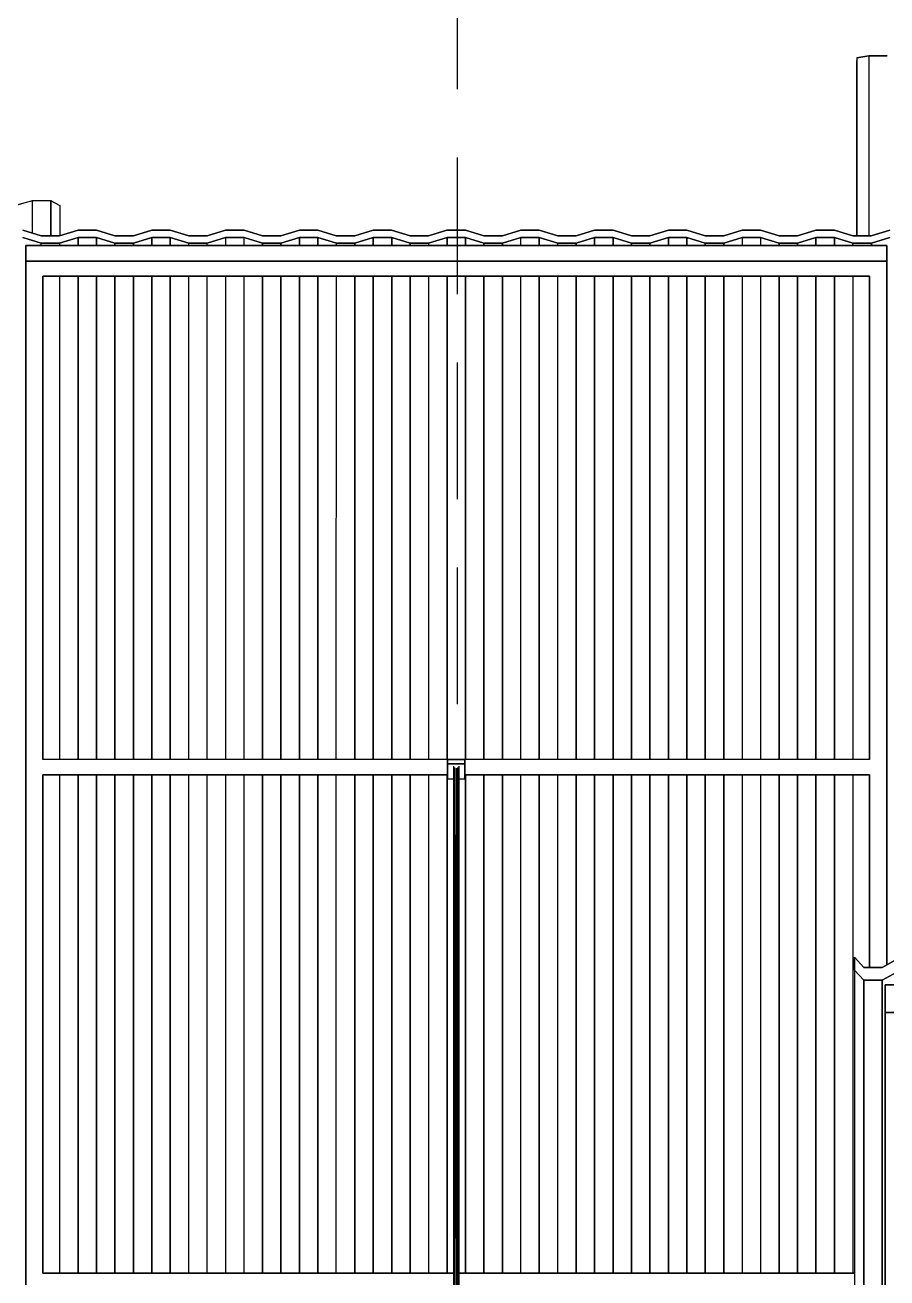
# Model space of a CAD drawing. Extents: x -43 to 90, y 6 to 81.
# Drawn here: x -10.85 to -6.85, y 23.1 to 28.92 of the extents above; entities that cross this region are included whole.
import ezdxf

# ---------------------------------------------------------------- set-up
doc = ezdxf.new("R2010")
doc.units = 0
doc.header["$LTSCALE"] = 0.1
doc.header["$MEASUREMENT"] = 0
doc.linetypes.add('HIDDEN', pattern=[9.525, 6.35, -3.175])
doc.layers.add('cobertura nova', color=4, linetype='CONTINUOUS')
doc.layers.add('hachures cobertura', color=252, linetype='CONTINUOUS')

msp = doc.modelspace()

# ---------------------------------------------------------------- linework, layer by layer
at = {"layer": 'cobertura nova'}
for p, q in [((-6.9872, 28.7663), (-6.9873, 28.7544)), ((-6.9319, 28.7756), (-6.9872, 28.7663)), ((-6.9872, 28.7663), (-6.9319, 28.7756)), ((-6.9872, 28.7663), (-6.9872, 27.9396)), ((-6.9319, 28.7756), (-6.8462, 28.7756)), ((-6.8462, 28.7756), (-6.9319, 28.7756)), ((-6.9873, 27.9396), (-6.9873, 28.7544)), ((-10.9033, 28.0784), (-10.8176, 28.1028)), ((-10.8176, 28.1027), (-10.9033, 28.0784)), ((-10.8176, 28.1028), (-10.7319, 28.1028)), ((-10.7319, 28.1027), (-10.8176, 28.1027)), ((-10.7319, 28.1028), (-10.6884, 28.0784)), ((-10.6884, 28.0784), (-10.7319, 28.1027)), ((-10.6884, 27.9405), (-10.6884, 28.0784)), ((-10.6884, 28.0784), (-10.6884, 28.0784)), ((-10.8627, 27.9658), (-10.777, 27.9396)), ((-10.777, 27.9396), (-10.8627, 27.9657)), ((-10.6913, 27.9396), (-10.6056, 27.9658)), ((-10.6056, 27.9657), (-10.6913, 27.9396)), ((-10.6056, 27.9657), (-10.6056, 27.9658)), ((-10.6056, 27.9658), (-10.5199, 27.9658)), ((-10.5199, 27.9657), (-10.6056, 27.9657)), ((-10.5199, 27.9658), (-10.5199, 27.9657)), ((-10.5199, 27.9657), (-10.5199, 27.9658)), ((-10.5199, 27.9658), (-10.4341, 27.9396)), ((-10.4341, 27.9396), (-10.5199, 27.9657)), ((-10.3484, 27.9396), (-10.2627, 27.9658)), ((-10.2627, 27.9657), (-10.3484, 27.9396)), ((-10.2627, 27.9658), (-10.2627, 27.9657)), ((-10.2627, 27.9657), (-10.2627, 27.9658)), ((-10.2627, 27.9658), (-10.177, 27.9658)), ((-10.177, 27.9657), (-10.2627, 27.9657)), ((-10.177, 27.9658), (-10.177, 27.9657)), ((-10.177, 27.9657), (-10.177, 27.9658)), ((-10.177, 27.9658), (-10.0913, 27.9396)), ((-10.0913, 27.9396), (-10.177, 27.9657)), ((-10.0056, 27.9396), (-9.9199, 27.9658)), ((-9.9199, 27.9657), (-10.0056, 27.9396)), ((-9.9199, 27.9658), (-9.9199, 27.9657)), ((-9.9199, 27.9657), (-9.9199, 27.9658)), ((-9.9199, 27.9658), (-9.8341, 27.9658)), ((-9.8341, 27.9657), (-9.9199, 27.9657)), ((-9.8341, 27.9658), (-9.8341, 27.9657)), ((-9.8341, 27.9657), (-9.8341, 27.9658)), ((-9.8341, 27.9658), (-9.7484, 27.9396)), ((-9.7484, 27.9396), (-9.8341, 27.9657)), ((-9.6627, 27.9396), (-9.577, 27.9658)), ((-9.577, 27.9657), (-9.6627, 27.9396)), ((-9.577, 27.9658), (-9.577, 27.9657)), ((-9.577, 27.9657), (-9.577, 27.9658)), ((-9.577, 27.9658), (-9.4913, 27.9658)), ((-9.4913, 27.9657), (-9.577, 27.9657)), ((-9.4913, 27.9658), (-9.4913, 27.9657)), ((-9.4913, 27.9657), (-9.4913, 27.9658)), ((-9.4913, 27.9658), (-9.4056, 27.9396)), ((-9.4056, 27.9396), (-9.4913, 27.9657)), ((-9.3199, 27.9396), (-9.2341, 27.9658)), ((-9.2341, 27.9657), (-9.3199, 27.9396)), ((-9.2341, 27.9658), (-9.2341, 27.9657)), ((-9.2341, 27.9658), (-9.1484, 27.9658)), ((-9.1484, 27.9657), (-9.2341, 27.9657)), ((-9.1484, 27.9658), (-9.1484, 27.9657)), ((-9.1484, 27.9658), (-9.0627, 27.9396)), ((-9.0627, 27.9396), (-9.1484, 27.9657)), ((-8.977, 27.9396), (-8.8913, 27.9658)), ((-8.8913, 27.9657), (-8.977, 27.9396)), ((-8.8913, 27.9658), (-8.8913, 27.9657)), ((-8.8913, 27.9657), (-8.8913, 27.9658)), ((-8.8913, 27.9658), (-8.8056, 27.9658)), ((-8.8056, 27.9657), (-8.8913, 27.9657)), ((-8.8056, 27.9658), (-8.8056, 27.9657)), ((-8.8056, 27.9657), (-8.8056, 27.9658)), ((-8.8056, 27.9658), (-8.7198, 27.9396)), ((-8.7198, 27.9396), (-8.8056, 27.9657)), ((-8.6341, 27.9396), (-8.5484, 27.9657)), ((-8.5484, 27.9657), (-8.6341, 27.9396)), ((-8.5484, 27.9657), (-8.5484, 27.9657)), ((-8.5484, 27.9657), (-8.5484, 27.9657)), ((-8.5484, 27.9657), (-8.4627, 27.9657)), ((-8.4627, 27.9657), (-8.5484, 27.9657)), ((-8.4627, 27.9657), (-8.4627, 27.9657)), ((-8.4627, 27.9657), (-8.4627, 27.9657)), ((-8.4627, 27.9657), (-8.377, 27.9396)), ((-8.377, 27.9396), (-8.4627, 27.9657)), ((-8.2913, 27.9396), (-8.2056, 27.9657)), ((-8.2056, 27.9657), (-8.2913, 27.9396)), ((-8.2056, 27.9657), (-8.2056, 27.9657)), ((-8.2056, 27.9657), (-8.1198, 27.9657)), ((-8.1198, 27.9657), (-8.2056, 27.9657)), ((-8.1198, 27.9657), (-8.1198, 27.9657)), ((-8.1198, 27.9657), (-8.1198, 27.9657)), ((-8.1198, 27.9657), (-8.0341, 27.9396)), ((-8.0341, 27.9396), (-8.1198, 27.9657)), ((-7.9484, 27.9396), (-7.8627, 27.9657)), ((-7.8627, 27.9657), (-7.9484, 27.9396)), ((-7.8627, 27.9657), (-7.8627, 27.9657)), ((-7.8627, 27.9657), (-7.8627, 27.9658)), ((-7.8627, 27.9658), (-7.777, 27.9657)), ((-7.777, 27.9657), (-7.8627, 27.9657)), ((-7.777, 27.9657), (-7.777, 27.9657)), ((-7.777, 27.9657), (-7.6913, 27.9396)), ((-7.777, 27.9657), (-7.777, 27.9657)), ((-7.6913, 27.9396), (-7.777, 27.9657)), ((-7.6056, 27.9396), (-7.5198, 27.9657)), ((-7.5198, 27.9657), (-7.6056, 27.9396)), ((-7.5198, 27.9657), (-7.5198, 27.9657)), ((-7.5198, 27.9657), (-7.5198, 27.9657)), ((-7.5198, 27.9657), (-7.4341, 27.9657)), ((-7.4341, 27.9657), (-7.5198, 27.9657)), ((-7.4341, 27.9657), (-7.4341, 27.9657)), ((-7.4341, 27.9657), (-7.4341, 27.9657)), ((-7.4341, 27.9657), (-7.3484, 27.9396)), ((-7.3484, 27.9396), (-7.4341, 27.9657)), ((-7.2627, 27.9396), (-7.177, 27.9657)), ((-7.177, 27.9657), (-7.2627, 27.9396)), ((-7.177, 27.9657), (-7.177, 27.9657)), ((-7.177, 27.9657), (-7.177, 27.9657)), ((-7.177, 27.9657), (-7.0913, 27.9657)), ((-7.0913, 27.9657), (-7.177, 27.9657)), ((-7.0913, 27.9657), (-7.0913, 27.9657)), ((-7.0913, 27.9657), (-7.0913, 27.9657)), ((-7.0913, 27.9657), (-7.0056, 27.9396)), ((-7.0056, 27.9396), (-7.0913, 27.9657)), ((-6.9198, 27.9396), (-6.8341, 27.9657)), ((-6.8341, 27.9657), (-6.9198, 27.9396)), ((-10.7769, 27.906), (-10.8626, 27.9322)), ((-10.8626, 27.9322), (-10.7769, 27.906)), ((-10.8483, 27.8238), (-10.8483, 27.8941)), ((-10.8483, 27.8941), (-10.7683, 27.8941)), ((-10.8483, 27.8941), (-10.7683, 27.8941)), ((-10.8483, 27.8222), (-10.8483, 27.8941)), ((-10.8483, 27.8941), (-10.8483, 27.8222)), ((-10.7683, 27.8941), (-10.8483, 27.8941)), ((-10.8483, 27.8222), (-10.8483, 27.8941)), ((-10.8483, 27.8941), (-10.8483, 27.8239)), ((-10.777, 27.9396), (-10.777, 27.9396)), ((-10.777, 27.9396), (-10.6913, 27.9396)), ((-10.6913, 27.9396), (-10.777, 27.9396)), ((-10.6912, 27.906), (-10.7769, 27.906)), ((-10.7769, 27.906), (-10.6912, 27.906)), ((-10.7683, 27.8941), (-6.9283, 27.8941)), ((-10.7683, 27.8941), (-6.9283, 27.8941)), ((-6.9283, 27.8941), (-10.7683, 27.8941)), ((-10.6913, 27.9396), (-10.6913, 27.9396)), ((-10.6054, 27.9322), (-10.6912, 27.906)), ((-10.6912, 27.906), (-10.6054, 27.9322)), ((-10.5197, 27.9322), (-10.6054, 27.9322)), ((-10.6054, 27.9322), (-10.6054, 27.9322)), ((-10.6054, 27.9322), (-10.5197, 27.9322)), ((-10.5197, 27.9322), (-10.5197, 27.9322)), ((-10.434, 27.906), (-10.5197, 27.9322)), ((-10.5197, 27.9322), (-10.434, 27.906)), ((-10.4341, 27.9396), (-10.4341, 27.9396)), ((-10.4341, 27.9396), (-10.3484, 27.9396)), ((-10.3484, 27.9396), (-10.4341, 27.9396)), ((-10.434, 27.906), (-10.434, 27.906)), ((-10.3483, 27.906), (-10.434, 27.906)), ((-10.434, 27.906), (-10.3483, 27.906)), ((-10.3484, 27.9396), (-10.3484, 27.9396)), ((-10.3484, 27.9396), (-10.3484, 27.9396)), ((-10.2626, 27.9322), (-10.3483, 27.906)), ((-10.3483, 27.906), (-10.2626, 27.9322)), ((-10.3483, 27.906), (-10.3483, 27.906)), ((-10.2626, 27.9322), (-10.2626, 27.9322)), ((-10.1769, 27.9322), (-10.2626, 27.9322)), ((-10.2626, 27.9322), (-10.1769, 27.9322)), ((-10.1769, 27.9322), (-10.1769, 27.9322)), ((-10.0912, 27.906), (-10.1769, 27.9322)), ((-10.1769, 27.9322), (-10.0912, 27.906)), ((-10.0913, 27.9396), (-10.0913, 27.9396)), ((-10.0913, 27.9396), (-10.0913, 27.9396)), ((-10.0913, 27.9396), (-10.0056, 27.9396)), ((-10.0056, 27.9396), (-10.0913, 27.9396)), ((-10.0054, 27.906), (-10.0912, 27.906)), ((-10.0912, 27.906), (-10.0054, 27.906)), ((-10.0056, 27.9396), (-10.0056, 27.9396)), ((-10.0056, 27.9396), (-10.0056, 27.9396)), ((-9.9197, 27.9322), (-10.0054, 27.906)), ((-10.0054, 27.906), (-9.9197, 27.9322)), ((-9.834, 27.9322), (-9.9197, 27.9322)), ((-9.9197, 27.9322), (-9.834, 27.9322)), ((-9.7483, 27.906), (-9.834, 27.9322)), ((-9.834, 27.9322), (-9.7483, 27.906)), ((-9.7484, 27.9396), (-9.7484, 27.9396)), ((-9.7484, 27.9396), (-9.7484, 27.9396)), ((-9.7484, 27.9396), (-9.6627, 27.9396)), ((-9.6627, 27.9396), (-9.7484, 27.9396)), ((-9.7483, 27.906), (-9.7483, 27.906)), ((-9.6626, 27.906), (-9.7483, 27.906)), ((-9.7483, 27.906), (-9.6626, 27.906)), ((-9.6627, 27.9396), (-9.6627, 27.9396)), ((-9.5769, 27.9322), (-9.6626, 27.906)), ((-9.6626, 27.906), (-9.5769, 27.9322)), ((-9.6626, 27.906), (-9.6626, 27.906)), ((-9.5769, 27.9322), (-9.5769, 27.9322)), ((-9.4912, 27.9322), (-9.5769, 27.9322)), ((-9.5769, 27.9322), (-9.4912, 27.9322)), ((-9.4912, 27.9322), (-9.4912, 27.9322)), ((-9.4054, 27.906), (-9.4912, 27.9322)), ((-9.4912, 27.9322), (-9.4054, 27.906)), ((-9.4056, 27.9396), (-9.4056, 27.9396)), ((-9.4056, 27.9396), (-9.4056, 27.9396)), ((-9.4056, 27.9396), (-9.3199, 27.9396)), ((-9.3199, 27.9396), (-9.4056, 27.9396)), ((-9.3197, 27.906), (-9.4054, 27.906)), ((-9.4054, 27.906), (-9.3197, 27.906)), ((-9.3199, 27.9396), (-9.3199, 27.9396)), ((-9.3199, 27.9396), (-9.3199, 27.9396)), ((-9.234, 27.9322), (-9.3197, 27.906)), ((-9.3197, 27.906), (-9.234, 27.9322)), ((-9.3197, 27.906), (-9.3197, 27.906)), ((-9.234, 27.9322), (-9.234, 27.9322)), ((-9.1483, 27.9322), (-9.234, 27.9322)), ((-9.234, 27.9322), (-9.1483, 27.9322)), ((-9.1483, 27.9322), (-9.1483, 27.9322)), ((-9.0626, 27.906), (-9.1483, 27.9322)), ((-9.1483, 27.9322), (-9.0626, 27.906)), ((-9.0627, 27.9396), (-9.0627, 27.9396)), ((-9.0627, 27.9396), (-9.0627, 27.9396)), ((-9.0627, 27.9396), (-8.977, 27.9396)), ((-8.977, 27.9396), (-9.0627, 27.9396)), ((-9.0626, 27.906), (-9.0626, 27.906)), ((-8.9769, 27.906), (-9.0626, 27.906)), ((-9.0626, 27.906), (-8.9769, 27.906)), ((-8.977, 27.9396), (-8.977, 27.9396)), ((-8.8912, 27.9322), (-8.9769, 27.906)), ((-8.9769, 27.906), (-8.8912, 27.9322)), ((-8.8912, 27.9322), (-8.8912, 27.9322)), ((-8.8054, 27.9322), (-8.8912, 27.9322)), ((-8.8912, 27.9322), (-8.8054, 27.9322)), ((-8.8054, 27.9322), (-8.8054, 27.9322)), ((-8.7197, 27.906), (-8.8054, 27.9322)), ((-8.8054, 27.9322), (-8.7197, 27.906)), ((-8.7198, 27.9396), (-8.7198, 27.9396)), ((-8.7198, 27.9396), (-8.7198, 27.9396)), ((-8.7198, 27.9396), (-8.6341, 27.9396)), ((-8.6341, 27.9396), (-8.7198, 27.9396)), ((-8.7197, 27.906), (-8.7197, 27.906)), ((-8.634, 27.906), (-8.7197, 27.906)), ((-8.7197, 27.906), (-8.634, 27.906)), ((-8.6341, 27.9396), (-8.6341, 27.9396)), ((-8.6341, 27.9396), (-8.6341, 27.9396)), ((-8.5483, 27.9322), (-8.634, 27.906)), ((-8.634, 27.906), (-8.5483, 27.9322)), ((-8.634, 27.906), (-8.634, 27.906)), ((-8.4626, 27.9322), (-8.5483, 27.9322)), ((-8.5483, 27.9322), (-8.4626, 27.9322)), ((-8.4626, 27.9322), (-8.4626, 27.9322)), ((-8.3769, 27.906), (-8.4626, 27.9322)), ((-8.4626, 27.9322), (-8.3769, 27.906)), ((-8.377, 27.9396), (-8.377, 27.9396)), ((-8.377, 27.9396), (-8.377, 27.9396)), ((-8.377, 27.9396), (-8.2913, 27.9396)), ((-8.2913, 27.9396), (-8.377, 27.9396)), ((-8.2912, 27.906), (-8.3769, 27.906)), ((-8.3769, 27.906), (-8.2912, 27.906)), ((-8.2913, 27.9396), (-8.2913, 27.9396)), ((-8.2913, 27.9396), (-8.2913, 27.9396)), ((-8.2054, 27.9322), (-8.2912, 27.906)), ((-8.2912, 27.906), (-8.2054, 27.9322)), ((-8.2912, 27.906), (-8.2912, 27.906)), ((-8.2054, 27.9322), (-8.2054, 27.9322)), ((-8.1197, 27.9322), (-8.2054, 27.9322)), ((-8.2054, 27.9322), (-8.1197, 27.9322)), ((-8.1197, 27.9322), (-8.1197, 27.9322)), ((-8.034, 27.906), (-8.1197, 27.9322)), ((-8.1197, 27.9322), (-8.034, 27.906)), ((-8.0341, 27.9396), (-8.0341, 27.9396)), ((-8.0341, 27.9396), (-7.9484, 27.9396)), ((-7.9484, 27.9396), (-8.0341, 27.9396)), ((-8.034, 27.906), (-8.034, 27.906)), ((-7.9483, 27.906), (-8.034, 27.906)), ((-8.034, 27.906), (-7.9483, 27.906)), ((-7.9484, 27.9396), (-7.9484, 27.9396)), ((-7.8626, 27.9322), (-7.9483, 27.906)), ((-7.9483, 27.906), (-7.8626, 27.9322)), ((-7.9483, 27.906), (-7.9483, 27.906)), ((-7.8626, 27.9322), (-7.8626, 27.9322)), ((-7.7769, 27.9322), (-7.8626, 27.9322)), ((-7.8626, 27.9322), (-7.7769, 27.9322)), ((-7.7769, 27.9322), (-7.7769, 27.9322)), ((-7.6912, 27.906), (-7.7769, 27.9322)), ((-7.7769, 27.9322), (-7.6912, 27.906)), ((-7.6913, 27.9396), (-7.6913, 27.9396)), ((-7.6913, 27.9396), (-7.6913, 27.9396)), ((-7.6913, 27.9396), (-7.6056, 27.9396)), ((-7.6056, 27.9396), (-7.6913, 27.9396)), ((-7.6912, 27.906), (-7.6912, 27.906)), ((-7.6054, 27.906), (-7.6912, 27.906)), ((-7.6912, 27.906), (-7.6054, 27.906)), ((-7.6056, 27.9396), (-7.6056, 27.9396)), ((-7.6056, 27.9396), (-7.6056, 27.9396)), ((-7.5197, 27.9322), (-7.6054, 27.906)), ((-7.6054, 27.906), (-7.5197, 27.9322)), ((-7.6054, 27.906), (-7.6054, 27.906)), ((-7.434, 27.9322), (-7.5197, 27.9322)), ((-7.5197, 27.9322), (-7.434, 27.9322)), ((-7.3483, 27.906), (-7.434, 27.9322)), ((-7.434, 27.9322), (-7.3483, 27.906)), ((-7.3484, 27.9396), (-7.3484, 27.9396)), ((-7.3484, 27.9396), (-7.2627, 27.9396)), ((-7.2627, 27.9396), (-7.3484, 27.9396)), ((-7.3484, 27.9396), (-7.3484, 27.9396)), ((-7.3483, 27.906), (-7.3483, 27.906)), ((-7.2626, 27.906), (-7.3483, 27.906)), ((-7.3483, 27.906), (-7.2626, 27.906)), ((-7.2627, 27.9396), (-7.2627, 27.9396)), ((-7.2627, 27.9396), (-7.2627, 27.9396)), ((-7.1769, 27.9322), (-7.2626, 27.906)), ((-7.2626, 27.906), (-7.1769, 27.9322)), ((-7.2626, 27.906), (-7.2626, 27.906)), ((-7.1769, 27.9322), (-7.1769, 27.9322)), ((-7.0912, 27.9322), (-7.1769, 27.9322)), ((-7.1769, 27.9322), (-7.0912, 27.9322)), ((-7.0912, 27.9322), (-7.0912, 27.9322)), ((-7.0054, 27.906), (-7.0912, 27.9322)), ((-7.0912, 27.9322), (-7.0054, 27.906)), ((-6.9198, 27.9396), (-7.0056, 27.9396)), ((-7.0056, 27.9396), (-7.0056, 27.9396)), ((-7.0056, 27.9396), (-7.0056, 27.9396)), ((-7.0056, 27.9396), (-6.9198, 27.9396)), ((-6.9197, 27.906), (-7.0054, 27.906)), ((-7.0054, 27.906), (-6.9197, 27.906)), ((-6.9283, 27.8941), (-6.8483, 27.8941)), ((-6.9283, 27.8941), (-6.8483, 27.8941)), ((-6.8483, 27.8941), (-6.9283, 27.8941)), ((-6.9198, 27.9396), (-6.9198, 27.9396)), ((-6.9198, 27.9396), (-6.9198, 27.9396)), ((-6.834, 27.9322), (-6.9197, 27.906)), ((-6.9197, 27.906), (-6.834, 27.9322)), ((-6.9197, 27.906), (-6.9197, 27.906)), ((-6.8483, 27.8941), (-6.8483, 27.8222)), ((-6.8483, 27.8941), (-6.8483, 27.8222)), ((-6.8483, 27.8222), (-6.8483, 27.8941)), ((-10.8483, 27.8239), (-10.8483, 25.5775)), ((-10.8483, 25.5775), (-10.8483, 27.8238)), ((-10.7683, 27.8222), (-10.8483, 27.8222)), ((-10.8483, 27.8222), (-10.8483, 27.752)), ((-10.8483, 27.752), (-10.8483, 27.8222)), ((-10.8483, 27.8222), (-10.7683, 27.8222)), ((-10.8483, 27.8222), (-10.7683, 27.8222)), ((-10.8483, 27.752), (-10.8483, 27.8222)), ((-6.9283, 27.8222), (-10.7683, 27.8222)), ((-10.7683, 27.8222), (-6.9283, 27.8222)), ((-10.7683, 27.8222), (-6.9283, 27.8222)), ((-6.8483, 27.8222), (-6.9283, 27.8222)), ((-6.8483, 27.8222), (-6.9283, 27.8222)), ((-6.9283, 27.8222), (-6.8483, 27.8222)), ((-6.8483, 27.8222), (-6.8483, 27.752)), ((-6.8483, 27.752), (-6.8483, 27.8222)), ((-6.8483, 27.8222), (-6.8483, 27.752)), ((-10.8483, 27.752), (-10.8483, 25.5056)), ((-10.8483, 25.5056), (-10.8483, 27.752)), ((-10.8483, 25.5056), (-10.8483, 27.752)), ((-10.7683, 25.5056), (-10.7683, 27.752)), ((-10.7683, 27.752), (-6.9283, 27.752)), ((-6.9283, 27.752), (-10.7683, 27.752)), ((-6.9283, 27.752), (-10.7683, 27.752)), ((-10.7683, 25.5056), (-10.7683, 27.752)), ((-10.7683, 27.752), (-10.7683, 25.5056)), ((-6.9283, 27.752), (-6.9283, 25.5056)), ((-6.9283, 25.5056), (-6.9283, 27.752)), ((-6.8483, 27.752), (-6.8483, 25.5056)), ((-6.8483, 25.5056), (-6.8483, 27.752)), ((-6.8483, 27.752), (-6.8483, 25.5056)), ((-10.8483, 25.5073), (-10.8483, 25.5775)), ((-10.8483, 25.5775), (-10.8483, 25.5073)), ((-6.9283, 25.5056), (-6.9283, 25.5775)), ((-10.8483, 23.1907), (-10.8483, 25.5073)), ((-10.8483, 25.5073), (-10.8483, 23.1907)), ((-10.8483, 25.5056), (-10.8483, 25.4354)), ((-10.8483, 25.4354), (-10.8483, 25.5056)), ((-10.8483, 25.4354), (-10.8483, 25.5056)), ((-6.9283, 25.5056), (-10.7683, 25.5056)), ((-6.9283, 25.5056), (-10.7683, 25.5056)), ((-8.8883, 25.4853), (-8.8883, 25.5056)), ((-8.8883, 25.5056), (-8.8883, 25.4853)), ((-8.8083, 25.5056), (-8.8883, 25.5056)), ((-8.8883, 25.4354), (-8.8883, 25.5056)), ((-8.8883, 25.5056), (-8.8083, 25.5056)), ((-8.8083, 25.4853), (-8.8083, 25.5056)), ((-8.8083, 25.5056), (-8.8083, 25.4853)), ((-6.8483, 25.5056), (-6.8483, 25.4354)), ((-6.8483, 25.4354), (-6.8483, 25.5056)), ((-6.8483, 25.5056), (-6.8483, 25.4354)), ((-8.8083, 25.4853), (-8.8883, 25.4853)), ((-8.8883, 25.4853), (-8.8883, 25.4151)), ((-8.8883, 25.4853), (-8.8883, 25.4853)), ((-8.8883, 25.4151), (-8.8883, 25.4853)), ((-8.8883, 25.4853), (-8.8083, 25.4853)), ((-8.8594, 21.763), (-8.8594, 25.4756)), ((-8.8562, 21.763), (-8.8594, 25.4756)), ((-8.8562, 25.4688), (-8.8483, 21.763)), ((-8.8561, 21.763), (-8.8562, 25.4688)), ((-8.8482, 25.466), (-8.8404, 21.763)), ((-8.8482, 25.466), (-8.8482, 21.763)), ((-8.8403, 25.4688), (-8.837, 21.763)), ((-8.8402, 21.763), (-8.8403, 25.4688)), ((-8.837, 25.4756), (-8.837, 21.763)), ((-8.8083, 25.4151), (-8.8083, 25.4853)), ((-8.8083, 25.4853), (-8.8083, 25.4853)), ((-8.8083, 25.4853), (-8.8083, 25.4151)), ((-10.8483, 25.4354), (-10.8483, 23.1188)), ((-10.8483, 23.1188), (-10.8483, 25.4354)), ((-10.8483, 23.1188), (-10.8483, 25.4354)), ((-10.7683, 23.1188), (-10.7683, 25.4354)), ((-10.7683, 25.4354), (-8.8883, 25.4354)), ((-8.8883, 25.4354), (-10.7683, 25.4354)), ((-10.7683, 23.1188), (-10.7683, 25.4354)), ((-8.8883, 25.4354), (-10.7683, 25.4354)), ((-10.7683, 25.4354), (-10.7683, 25.4354)), ((-10.7683, 25.4354), (-10.7683, 23.1188)), ((-8.8883, 25.4151), (-8.8883, 25.4354)), ((-8.8883, 25.4354), (-8.8883, 25.4354)), ((-8.8883, 25.4354), (-8.8883, 25.4354)), ((-8.8594, 25.4151), (-8.8883, 25.4151)), ((-8.8083, 25.4151), (-8.837, 25.4151)), ((-8.8083, 25.4354), (-6.9283, 25.4354)), ((-6.9283, 25.4354), (-8.8083, 25.4354)), ((-6.9283, 25.4354), (-8.8083, 25.4354)), ((-8.8055, 23.1188), (-8.8055, 25.4354)), ((-8.634, 25.4354), (-8.634, 25.4354)), ((-8.5483, 25.4354), (-8.5483, 25.4354)), ((-8.4626, 25.4354), (-8.4626, 25.4354)), ((-8.3769, 25.4354), (-8.3769, 25.4354)), ((-8.2912, 25.4354), (-8.2912, 25.4354)), ((-8.2055, 25.4354), (-8.2055, 25.4354)), ((-8.1197, 25.4354), (-8.1197, 25.4354)), ((-8.034, 25.4354), (-8.034, 25.4354)), ((-7.9483, 25.4354), (-7.9483, 25.4354)), ((-7.8626, 25.4354), (-7.8626, 25.4354)), ((-7.7769, 25.4354), (-7.7769, 25.4354)), ((-7.6912, 25.4354), (-7.6912, 25.4354)), ((-7.6055, 25.4354), (-7.6055, 25.4354)), ((-7.3483, 25.4354), (-7.3483, 25.4354)), ((-7.2626, 25.4354), (-7.2626, 25.4354)), ((-7.1769, 25.4354), (-7.1769, 25.4354)), ((-7.0912, 25.4354), (-7.0912, 25.4354)), ((-7.0055, 25.4354), (-7.0055, 25.4354)), ((-6.9283, 25.4354), (-6.9283, 24.5405)), ((-6.9283, 25.4354), (-6.9283, 25.4354)), ((-6.9283, 24.5405), (-6.9283, 25.4354)), ((-6.9283, 25.4354), (-6.9283, 25.4354)), ((-6.9283, 24.5405), (-6.9283, 25.4354)), ((-6.8483, 25.4354), (-6.8483, 24.5519)), ((-6.8483, 24.5519), (-6.8483, 25.4354)), ((-6.8483, 25.4354), (-6.8483, 24.5519)), ((-6.9985, 24.5273), (-6.9984, 24.5873)), ((-6.9984, 24.5873), (-6.9985, 24.5273)), ((-6.9549, 24.5405), (-6.9984, 24.5873)), ((-6.9984, 24.5873), (-6.9549, 24.5405)), ((-6.7835, 24.5873), (-6.8692, 24.5405)), ((-6.8692, 24.5405), (-6.7835, 24.5873)), ((-6.955, 24.4805), (-6.9985, 24.5273)), ((-6.9985, 24.5273), (-6.9985, 21.0215)), ((-6.9985, 24.5273), (-6.955, 24.4805)), ((-6.9984, 24.5272), (-6.9984, 24.5272)), ((-6.8692, 24.5405), (-6.9549, 24.5405)), ((-6.9549, 24.5405), (-6.8692, 24.5405)), ((-6.8693, 24.4805), (-6.7836, 24.5273)), ((-6.7836, 24.5273), (-6.8693, 24.4805)), ((-6.955, 24.4805), (-6.8693, 24.4805)), ((-6.8693, 24.4805), (-6.955, 24.4805)), ((-6.9549, 24.4805), (-6.9549, 24.4805)), ((-6.9549, 24.4805), (-6.9549, 24.4805)), ((-6.8692, 24.4806), (-6.8692, 24.4806)), ((-6.8692, 24.4806), (-6.8692, 24.4806)), ((-6.8549, 24.4178), (-6.8549, 24.4591)), ((-6.8549, 24.4591), (-6.7749, 24.4591)), ((-6.8549, 24.4591), (-6.8549, 24.3306)), ((-6.7749, 24.4591), (-6.8549, 24.4591)), ((-6.8549, 24.3306), (-6.8549, 24.4591)), ((-6.8549, 24.4591), (-6.8549, 24.4178)), ((-6.8549, 23.0973), (-6.8549, 24.4178)), ((-6.8549, 24.4178), (-6.8549, 23.0973)), ((-6.7749, 24.3306), (-6.8549, 24.3306)), ((-6.8549, 24.3306), (-6.8549, 24.2893)), ((-6.8549, 24.3306), (-6.7749, 24.3306)), ((-6.8549, 24.2893), (-6.8549, 24.3306)), ((-6.8549, 24.2893), (-6.8549, 22.9688)), ((-6.8549, 22.9688), (-6.8549, 24.2893)), ((-10.8483, 23.1205), (-10.8483, 23.1907)), ((-10.8483, 23.1907), (-10.8483, 23.1205)), ((-10.8483, 22.9963), (-10.8483, 23.1205)), ((-10.8483, 23.1205), (-10.8483, 22.9963)), ((-10.8483, 23.1188), (-10.8483, 23.0486)), ((-10.8483, 23.0486), (-10.8483, 23.1188)), ((-10.8483, 23.0486), (-10.8483, 23.1188)), ((-8.8594, 23.1188), (-10.7683, 23.1188)), ((-10.7683, 23.1188), (-8.8594, 23.1188)), ((-6.9985, 23.1188), (-8.837, 23.1188)), ((-8.837, 23.1188), (-6.9985, 23.1188))]:
    msp.add_line(p, q, dxfattribs=at)
at = {"layer": 'hachures cobertura', "linetype": 'HIDDEN'}
msp.add_line((-8.8435, 34.0184), (-8.8435, 6.3811), dxfattribs=at)
at = {"layer": 'hachures cobertura'}
for p, q in [((-6.9319, 28.7756), (-6.9319, 27.9396)), ((-10.8176, 27.952), (-10.8176, 28.1027)), ((-10.7319, 27.9396), (-10.7319, 28.1027)), ((-10.7319, 28.1027), (-10.7319, 27.9396)), ((-10.7769, 27.8941), (-10.7769, 27.906)), ((-10.6912, 27.906), (-10.6912, 27.8941)), ((-10.6054, 27.9322), (-10.6054, 27.8941)), ((-10.6054, 27.8941), (-10.6054, 27.9322)), ((-10.5197, 27.9322), (-10.5197, 27.8941)), ((-10.5197, 27.8941), (-10.5197, 27.9322)), ((-10.434, 27.906), (-10.434, 27.8941)), ((-10.434, 27.8941), (-10.434, 27.906)), ((-10.3483, 27.906), (-10.3483, 27.8941)), ((-10.3483, 27.8941), (-10.3483, 27.906)), ((-10.2626, 27.9322), (-10.2626, 27.8941)), ((-10.2626, 27.8941), (-10.2626, 27.9322)), ((-10.1769, 27.9322), (-10.1769, 27.8941)), ((-10.1769, 27.8941), (-10.1769, 27.9322)), ((-10.0912, 27.8941), (-10.0912, 27.906)), ((-10.0054, 27.8941), (-10.0054, 27.906)), ((-9.9197, 27.9322), (-9.9197, 27.8941)), ((-9.834, 27.8941), (-9.834, 27.9322)), ((-9.7483, 27.906), (-9.7483, 27.8941)), ((-9.7483, 27.8941), (-9.7483, 27.906)), ((-9.6626, 27.906), (-9.6626, 27.8941)), ((-9.6626, 27.8941), (-9.6626, 27.906)), ((-9.5769, 27.9322), (-9.5769, 27.8941)), ((-9.5769, 27.8941), (-9.5769, 27.9322)), ((-9.4912, 27.9322), (-9.4912, 27.8941)), ((-9.4912, 27.8941), (-9.4912, 27.9322)), ((-9.4054, 27.8941), (-9.4054, 27.906)), ((-9.3197, 27.906), (-9.3197, 27.8941)), ((-9.3197, 27.8941), (-9.3197, 27.906)), ((-9.234, 27.9322), (-9.234, 27.8941)), ((-9.234, 27.8941), (-9.234, 27.9322)), ((-9.1483, 27.9322), (-9.1483, 27.8941)), ((-9.1483, 27.8941), (-9.1483, 27.9322)), ((-9.0626, 27.906), (-9.0626, 27.8941)), ((-9.0626, 27.8941), (-9.0626, 27.906)), ((-8.9769, 27.906), (-8.9769, 27.8941)), ((-8.8912, 27.9322), (-8.8912, 27.8941)), ((-8.8912, 27.8941), (-8.8912, 27.9322)), ((-8.8054, 27.9322), (-8.8054, 27.8941)), ((-8.8054, 27.8941), (-8.8054, 27.9322)), ((-8.7197, 27.906), (-8.7197, 27.8941)), ((-8.7197, 27.8941), (-8.7197, 27.906)), ((-8.634, 27.906), (-8.634, 27.8941)), ((-8.634, 27.8941), (-8.634, 27.906)), ((-8.5483, 27.8941), (-8.5483, 27.9322)), ((-8.4626, 27.9322), (-8.4626, 27.8941)), ((-8.4626, 27.8941), (-8.4626, 27.9322)), ((-8.3769, 27.8941), (-8.3769, 27.906)), ((-8.2912, 27.906), (-8.2912, 27.8941)), ((-8.2912, 27.8941), (-8.2912, 27.906)), ((-8.2054, 27.9322), (-8.2054, 27.8941)), ((-8.2054, 27.8941), (-8.2054, 27.9322)), ((-8.1197, 27.9322), (-8.1197, 27.8941)), ((-8.1197, 27.8941), (-8.1197, 27.9322)), ((-8.034, 27.906), (-8.034, 27.8941)), ((-8.034, 27.8941), (-8.034, 27.906)), ((-7.9483, 27.906), (-7.9483, 27.8941)), ((-7.9483, 27.8941), (-7.9483, 27.906)), ((-7.8626, 27.9322), (-7.8626, 27.8941)), ((-7.8626, 27.8941), (-7.8626, 27.9322)), ((-7.7769, 27.9322), (-7.7769, 27.8941)), ((-7.7769, 27.8941), (-7.7769, 27.9322)), ((-7.6912, 27.906), (-7.6912, 27.8941)), ((-7.6912, 27.8941), (-7.6912, 27.906)), ((-7.6054, 27.906), (-7.6054, 27.8941)), ((-7.6054, 27.8941), (-7.6054, 27.906)), ((-7.5197, 27.9322), (-7.5197, 27.8941)), ((-7.434, 27.9322), (-7.434, 27.8941)), ((-7.3483, 27.906), (-7.3483, 27.8941)), ((-7.3483, 27.8941), (-7.3483, 27.906)), ((-7.2626, 27.906), (-7.2626, 27.8941)), ((-7.2626, 27.8941), (-7.2626, 27.906)), ((-7.1769, 27.9322), (-7.1769, 27.8941)), ((-7.1769, 27.8941), (-7.1769, 27.9322)), ((-7.0912, 27.9322), (-7.0912, 27.8941)), ((-7.0912, 27.8941), (-7.0912, 27.9322)), ((-7.0054, 27.8941), (-7.0054, 27.906)), ((-7.0054, 27.906), (-7.0054, 27.8941)), ((-6.9197, 27.8941), (-6.9197, 27.906)), ((-6.9197, 27.906), (-6.9197, 27.8941)), ((-10.6912, 27.752), (-10.6912, 25.5056)), ((-10.6055, 25.5056), (-10.6054, 27.752)), ((-10.6054, 27.752), (-10.6055, 25.5056)), ((-10.5197, 25.5056), (-10.5197, 27.752)), ((-10.5197, 27.752), (-10.5197, 25.5056)), ((-10.434, 25.5056), (-10.434, 27.752)), ((-10.434, 27.752), (-10.434, 25.5056)), ((-10.3483, 25.5056), (-10.3483, 27.752)), ((-10.3483, 27.752), (-10.3483, 25.5056)), ((-10.2626, 25.5056), (-10.2626, 27.752)), ((-10.2626, 27.752), (-10.2626, 25.5056)), ((-10.1769, 25.5056), (-10.1769, 27.752)), ((-10.1769, 27.752), (-10.1769, 25.5056)), ((-10.0912, 25.5056), (-10.0912, 27.752)), ((-10.0055, 25.5056), (-10.0054, 27.752)), ((-9.9197, 27.752), (-9.9197, 25.5056)), ((-9.834, 25.5056), (-9.834, 27.752)), ((-9.7483, 25.5056), (-9.7483, 27.752)), ((-9.7483, 27.752), (-9.7483, 25.5056)), ((-9.6626, 25.5056), (-9.6626, 27.752)), ((-9.6626, 27.752), (-9.6626, 25.5056)), ((-9.5769, 25.5056), (-9.5769, 27.752)), ((-9.5769, 27.752), (-9.5769, 25.5056)), ((-9.4912, 25.5056), (-9.4912, 27.752)), ((-9.4912, 27.752), (-9.4912, 25.5056)), ((-9.4055, 25.5056), (-9.4054, 27.752)), ((-9.3197, 25.5056), (-9.3197, 27.752)), ((-9.3197, 27.752), (-9.3197, 25.5056)), ((-9.234, 25.5056), (-9.234, 27.752)), ((-9.234, 27.752), (-9.234, 25.5056)), ((-9.1483, 25.5056), (-9.1483, 27.752)), ((-9.1483, 27.752), (-9.1483, 25.5056)), ((-9.0626, 25.5056), (-9.0626, 27.752)), ((-9.0626, 27.752), (-9.0626, 25.5056)), ((-8.9769, 27.752), (-8.9769, 25.5056)), ((-8.8912, 25.5056), (-8.8912, 27.752)), ((-8.8912, 27.752), (-8.8912, 25.5056)), ((-8.8055, 25.5056), (-8.8054, 27.752)), ((-8.8054, 27.752), (-8.8055, 25.5056)), ((-8.7197, 25.5056), (-8.7197, 27.752)), ((-8.7197, 27.752), (-8.7197, 25.5056)), ((-8.634, 25.5056), (-8.634, 27.752)), ((-8.634, 27.752), (-8.634, 25.5056)), ((-8.5483, 25.5056), (-8.5483, 27.752)), ((-8.4626, 25.5056), (-8.4626, 27.752)), ((-8.4626, 27.752), (-8.4626, 25.5056)), ((-8.3769, 25.5056), (-8.3769, 27.752)), ((-8.2912, 25.5056), (-8.2912, 27.752)), ((-8.2912, 27.752), (-8.2912, 25.5056)), ((-8.2055, 25.5056), (-8.2054, 27.752)), ((-8.2054, 27.752), (-8.2055, 25.5056)), ((-8.1197, 25.5056), (-8.1197, 27.752)), ((-8.1197, 27.752), (-8.1197, 25.5056)), ((-8.034, 25.5056), (-8.034, 27.752)), ((-8.034, 27.752), (-8.034, 25.5056)), ((-7.9483, 25.5056), (-7.9483, 27.752)), ((-7.9483, 27.752), (-7.9483, 25.5056)), ((-7.8626, 25.5056), (-7.8626, 27.752)), ((-7.8626, 27.752), (-7.8626, 25.5056)), ((-7.7769, 25.5056), (-7.7769, 27.752)), ((-7.7769, 27.752), (-7.7769, 25.5056)), ((-7.6912, 25.5056), (-7.6912, 27.752)), ((-7.6912, 27.752), (-7.6912, 25.5056)), ((-7.6055, 25.5056), (-7.6054, 27.752)), ((-7.6054, 27.752), (-7.6055, 25.5056)), ((-7.5197, 27.752), (-7.5197, 25.5056)), ((-7.434, 27.752), (-7.434, 25.5056)), ((-7.3483, 25.5056), (-7.3483, 27.752)), ((-7.3483, 27.752), (-7.3483, 25.5056)), ((-7.2626, 25.5056), (-7.2626, 27.752)), ((-7.2626, 27.752), (-7.2626, 25.5056)), ((-7.1769, 25.5056), (-7.1769, 27.752)), ((-7.1769, 27.752), (-7.1769, 25.5056)), ((-7.0912, 25.5056), (-7.0912, 27.752)), ((-7.0912, 27.752), (-7.0912, 25.5056)), ((-7.0054, 27.752), (-7.0055, 25.5056)), ((-10.6912, 25.4354), (-10.6912, 23.1188)), ((-10.6055, 23.1188), (-10.6055, 25.4354)), ((-10.6055, 25.4354), (-10.6055, 23.1188)), ((-10.5198, 23.1188), (-10.5197, 25.4354)), ((-10.5197, 25.4354), (-10.5198, 23.1188)), ((-10.434, 23.1188), (-10.434, 25.4354)), ((-10.434, 25.4354), (-10.434, 23.1188)), ((-10.3483, 23.1188), (-10.3483, 25.4354)), ((-10.3483, 25.4354), (-10.3483, 23.1188)), ((-10.2626, 23.1188), (-10.2626, 25.4354)), ((-10.2626, 25.4354), (-10.2626, 23.1188)), ((-10.1769, 23.1188), (-10.1769, 25.4354)), ((-10.1769, 25.4354), (-10.1769, 23.1188)), ((-10.0912, 23.1188), (-10.0912, 25.4354)), ((-10.0055, 23.1188), (-10.0055, 25.4354)), ((-9.9197, 25.4354), (-9.9198, 23.1188)), ((-9.834, 23.1188), (-9.834, 25.4354)), ((-9.7483, 23.1188), (-9.7483, 25.4354)), ((-9.7483, 25.4354), (-9.7483, 23.1188)), ((-9.6626, 23.1188), (-9.6626, 25.4354)), ((-9.6626, 25.4354), (-9.6626, 23.1188)), ((-9.5769, 23.1188), (-9.5769, 25.4354)), ((-9.5769, 25.4354), (-9.5769, 23.1188)), ((-9.4912, 23.1188), (-9.4912, 25.4354)), ((-9.4912, 25.4354), (-9.4912, 23.1188)), ((-9.4055, 23.1188), (-9.4055, 25.4354)), ((-9.3198, 23.1188), (-9.3197, 25.4354)), ((-9.3197, 25.4354), (-9.3198, 23.1188)), ((-9.234, 23.1188), (-9.234, 25.4354)), ((-9.234, 25.4354), (-9.234, 23.1188)), ((-9.1483, 23.1188), (-9.1483, 25.4354)), ((-9.1483, 25.4354), (-9.1483, 23.1188)), ((-9.0626, 23.1188), (-9.0626, 25.4354)), ((-9.0626, 25.4354), (-9.0626, 23.1188)), ((-8.9769, 25.4354), (-8.9769, 23.1188)), ((-8.8912, 23.1188), (-8.8912, 25.4354)), ((-8.8912, 25.4354), (-8.8912, 23.1188)), ((-8.8055, 25.4354), (-8.8055, 23.1188)), ((-8.7198, 23.1188), (-8.7197, 25.4354)), ((-8.7197, 25.4354), (-8.7198, 23.1188)), ((-8.634, 23.1188), (-8.634, 25.4354)), ((-8.634, 25.4354), (-8.634, 23.1188)), ((-8.5483, 23.1188), (-8.5483, 25.4354)), ((-8.4626, 23.1188), (-8.4626, 25.4354)), ((-8.4626, 25.4354), (-8.4626, 23.1188)), ((-8.3769, 23.1188), (-8.3769, 25.4354)), ((-8.2912, 23.1188), (-8.2912, 25.4354)), ((-8.2912, 25.4354), (-8.2912, 23.1188)), ((-8.2055, 23.1188), (-8.2055, 25.4354)), ((-8.2055, 25.4354), (-8.2055, 23.1188)), ((-8.1198, 23.1188), (-8.1197, 25.4354)), ((-8.1197, 25.4354), (-8.1198, 23.1188)), ((-8.034, 23.1188), (-8.034, 25.4354)), ((-8.034, 25.4354), (-8.034, 23.1188)), ((-7.9483, 23.1188), (-7.9483, 25.4354)), ((-7.9483, 25.4354), (-7.9483, 23.1188)), ((-7.8626, 23.1188), (-7.8626, 25.4354)), ((-7.8626, 25.4354), (-7.8626, 23.1188)), ((-7.7769, 23.1188), (-7.7769, 25.4354)), ((-7.7769, 25.4354), (-7.7769, 23.1188)), ((-7.6912, 23.1188), (-7.6912, 25.4354)), ((-7.6912, 25.4354), (-7.6912, 23.1188)), ((-7.6055, 23.1188), (-7.6055, 25.4354)), ((-7.6055, 25.4354), (-7.6055, 23.1188)), ((-7.5197, 25.4354), (-7.5198, 23.1188)), ((-7.434, 25.4354), (-7.434, 23.1188)), ((-7.3483, 23.1188), (-7.3483, 25.4354)), ((-7.3483, 25.4354), (-7.3483, 23.1188)), ((-7.2626, 23.1188), (-7.2626, 25.4354)), ((-7.2626, 25.4354), (-7.2626, 23.1188)), ((-7.1769, 23.1188), (-7.1769, 25.4354)), ((-7.1769, 25.4354), (-7.1769, 23.1188)), ((-7.0912, 23.1188), (-7.0912, 25.4354)), ((-7.0912, 25.4354), (-7.0912, 23.1188)), ((-7.0055, 25.4354), (-7.0055, 23.1188)), ((-6.9551, 21.0338), (-6.955, 24.4805)), ((-6.955, 24.4805), (-6.9551, 21.0338)), ((-6.8693, 24.4805), (-6.8693, 21.0582)), ((-6.8693, 21.0582), (-6.8693, 24.4805))]:
    msp.add_line(p, q, dxfattribs=at)

doc.saveas('drawing.dxf')
